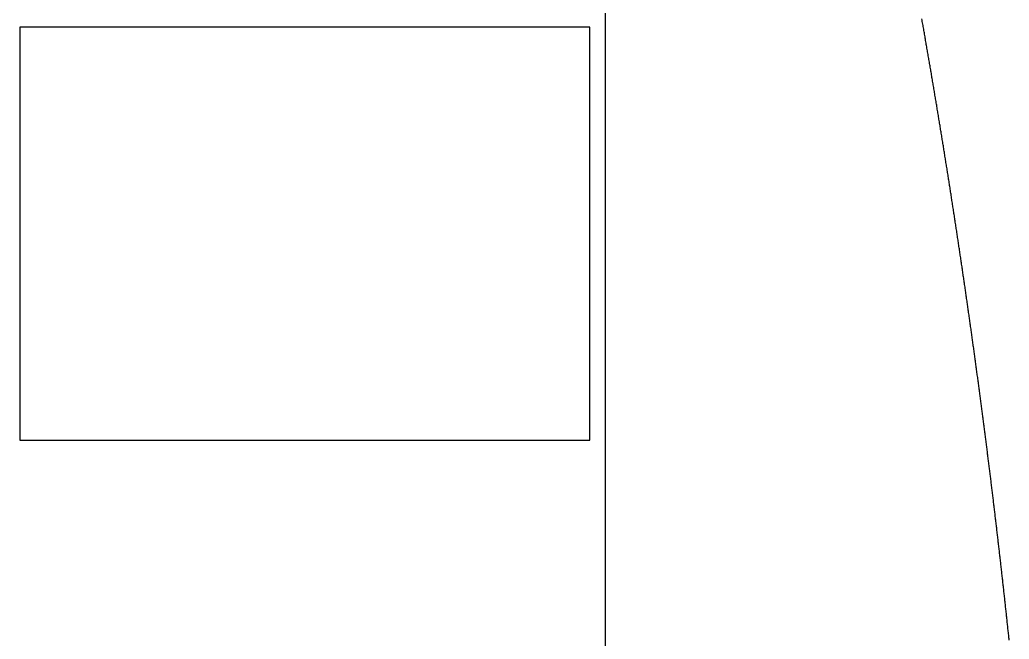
# Model space of a CAD drawing. Extents: x 6805096 to 46905100, y -25788412 to -58651.
# Drawn here: x 44037700 to 46208011, y -10685713 to -9326970 of the extents above; entities that cross this region are included whole.
import ezdxf

# ---------------------------------------------------------------- set-up
doc = ezdxf.new("R2010")
doc.units = 0

msp = doc.modelspace()

# ---------------------------------------------------------------- linework, layer by layer
at = {"layer": 'Layer 1'}
for p, q in [((45321800, -8235140), (45321800, -15296300)), ((46016952.896364, -9328010.772422), (46016462.404359, -9325227.646291)), ((46017442.985377, -9330793.944675), (46016952.896364, -9328010.772422)), ((46017932.671402, -9333577.163006), (46017442.985377, -9330793.944675)), ((45288000, -9342860), (44037700, -9342860)), ((44037700, -9342860), (44037700, -10248800)), ((45288000, -9342860), (44037700, -9342860)), ((44037700, -9342860), (44037700, -10248800)), ((45288000, -10248800), (45288000, -9342860)), ((46018421.954443, -9336360.427373), (46017932.671402, -9333577.163006)), ((46018910.834504, -9339143.73773), (46018421.954443, -9336360.427373)), ((46019399.311588, -9341927.094034), (46018910.834504, -9339143.73773)), ((46019887.385701, -9344710.49624), (46019399.311588, -9341927.094034)), ((46020375.056845, -9347493.944305), (46019887.385701, -9344710.49624)), ((46020862.325024, -9350277.438185), (46020375.056845, -9347493.944305)), ((46021349.190243, -9353060.977836), (46020862.325024, -9350277.438185)), ((46021835.652505, -9355844.563214), (46021349.190243, -9353060.977836)), ((46022321.711815, -9358628.194274), (46021835.652505, -9355844.563214)), ((46022807.368176, -9361411.870974), (46022321.711815, -9358628.194274)), ((46023292.621593, -9364195.593268), (46022807.368176, -9361411.870974)), ((46023777.472068, -9366979.361113), (46023292.621593, -9364195.593268)), ((46024261.919607, -9369763.174465), (46023777.472068, -9366979.361113)), ((46024745.964212, -9372547.03328), (46024261.919607, -9369763.174465)), ((46025229.605889, -9375330.937513), (46024745.964212, -9372547.03328)), ((46025712.844641, -9378114.887122), (46025229.605889, -9375330.937513)), ((46026195.680471, -9380898.882062), (46025712.844641, -9378114.887122)), ((46026678.113384, -9383682.922288), (46026195.680471, -9380898.882062)), ((46027160.143384, -9386467.007758), (46026678.113384, -9383682.922288)), ((46027641.770474, -9389251.138427), (46027160.143384, -9386467.007758)), ((46028122.994659, -9392035.314251), (46027641.770474, -9389251.138427)), ((46028603.815943, -9394819.535186), (46028122.994659, -9392035.314251)), ((46029084.234328, -9397603.801187), (46028603.815943, -9394819.535186)), ((46029564.249821, -9400388.112212), (46029084.234328, -9397603.801187)), ((46030043.862423, -9403172.468217), (46029564.249821, -9400388.112212)), ((46030523.07214, -9405956.869156), (46030043.862423, -9403172.468217)), ((46031001.878975, -9408741.314986), (46030523.07214, -9405956.869156)), ((46031480.282932, -9411525.805664), (46031001.878975, -9408741.314986)), ((46031958.284015, -9414310.341145), (46031480.282932, -9411525.805664)), ((46032435.882228, -9417094.921385), (46031958.284015, -9414310.341145)), ((46032913.077575, -9419879.54634), (46032435.882228, -9417094.921385)), ((46033389.870059, -9422664.215966), (46032913.077575, -9419879.54634)), ((46033866.259685, -9425448.93022), (46033389.870059, -9422664.215966)), ((46034342.246458, -9428233.689057), (46033866.259685, -9425448.93022)), ((46034817.830379, -9431018.492433), (46034342.246458, -9428233.689057)), ((46035293.011454, -9433803.340305), (46034817.830379, -9431018.492433)), ((46035767.789687, -9436588.232628), (46035293.011454, -9433803.340305)), ((46036242.165081, -9439373.169358), (46035767.789687, -9436588.232628)), ((46036716.13764, -9442158.150451), (46036242.165081, -9439373.169358)), ((46037189.707369, -9444943.175864), (46036716.13764, -9442158.150451)), ((46037662.874271, -9447728.245553), (46037189.707369, -9444943.175864)), ((46038135.63835, -9450513.359473), (46037662.874271, -9447728.245553)), ((46038607.99961, -9453298.51758), (46038135.63835, -9450513.359473)), ((46039079.958055, -9456083.719831), (46038607.99961, -9453298.51758)), ((46039551.513689, -9458868.966181), (46039079.958055, -9456083.719831)), ((46040022.666516, -9461654.256587), (46039551.513689, -9458868.966181)), ((46040493.416539, -9464439.591004), (46040022.666516, -9461654.256587)), ((46040963.763764, -9467224.969388), (46040493.416539, -9464439.591004)), ((46041433.708192, -9470010.391697), (46040963.763764, -9467224.969388)), ((46041903.24983, -9472795.857885), (46041433.708192, -9470010.391697)), ((46042372.38868, -9475581.367908), (46041903.24983, -9472795.857885)), ((46042841.124747, -9478366.921723), (46042372.38868, -9475581.367908)), ((46043309.458034, -9481152.519286), (46042841.124747, -9478366.921723)), ((46043777.388545, -9483938.160552), (46043309.458034, -9481152.519286)), ((46044244.916284, -9486723.845478), (46043777.388545, -9483938.160552)), ((46044712.041256, -9489509.574019), (46044244.916284, -9486723.845478)), ((46045178.763464, -9492295.346133), (46044712.041256, -9489509.574019)), ((46045645.082911, -9495081.161774), (46045178.763464, -9492295.346133)), ((46046110.999603, -9497867.020898), (46045645.082911, -9495081.161774)), ((46046576.513543, -9500652.923463), (46046110.999603, -9497867.020898)), ((46047041.624734, -9503438.869423), (46046576.513543, -9500652.923463)), ((46047506.333182, -9506224.858735), (46047041.624734, -9503438.869423)), ((46047970.638888, -9509010.891355), (46047506.333182, -9506224.858735)), ((46048434.541859, -9511796.967239), (46047970.638888, -9509010.891355)), ((46048898.042097, -9514583.086342), (46048434.541859, -9511796.967239)), ((46049361.139607, -9517369.248621), (46048898.042097, -9514583.086342)), ((46049823.834392, -9520155.454032), (46049361.139607, -9517369.248621)), ((46050286.126456, -9522941.702532), (46049823.834392, -9520155.454032)), ((46050748.015804, -9525727.994074), (46050286.126456, -9522941.702532)), ((46051209.502439, -9528514.328617), (46050748.015804, -9525727.994074)), ((46051670.586365, -9531300.706116), (46051209.502439, -9528514.328617)), ((46052131.267586, -9534087.126527), (46051670.586365, -9531300.706116)), ((46052591.546107, -9536873.589806), (46052131.267586, -9534087.126527)), ((46053051.42193, -9539660.095909), (46052591.546107, -9536873.589806)), ((46053510.89506, -9542446.644791), (46053051.42193, -9539660.095909)), ((46053969.965501, -9545233.23641), (46053510.89506, -9542446.644791)), ((46054428.633257, -9548019.870721), (46053969.965501, -9545233.23641)), ((46054886.898331, -9550806.54768), (46054428.633257, -9548019.870721)), ((46055344.760728, -9553593.267243), (46054886.898331, -9550806.54768)), ((46055802.220451, -9556380.029366), (46055344.760728, -9553593.267243)), ((46056259.277505, -9559166.834005), (46055802.220451, -9556380.029366)), ((46056715.931894, -9561953.681117), (46056259.277505, -9559166.834005)), ((46057172.18362, -9564740.570656), (46056715.931894, -9561953.681117)), ((46057628.032689, -9567527.50258), (46057172.18362, -9564740.570656)), ((46058083.479104, -9570314.476844), (46057628.032689, -9567527.50258)), ((46058538.52287, -9573101.493404), (46058083.479104, -9570314.476844)), ((46058993.163989, -9575888.552216), (46058538.52287, -9573101.493404)), ((46059447.402466, -9578675.653237), (46058993.163989, -9575888.552216)), ((46059901.238306, -9581462.796422), (46059447.402466, -9578675.653237)), ((46060354.671511, -9584249.981727), (46059901.238306, -9581462.796422)), ((46060807.702086, -9587037.209108), (46060354.671511, -9584249.981727)), ((46061260.330035, -9589824.478522), (46060807.702086, -9587037.209108)), ((46061712.555361, -9592611.789924), (46061260.330035, -9589824.478522)), ((46062164.378069, -9595399.143271), (46061712.555361, -9592611.789924)), ((46062615.798162, -9598186.538517), (46062164.378069, -9595399.143271)), ((46063066.815645, -9600973.975621), (46062615.798162, -9598186.538517)), ((46063517.430522, -9603761.454536), (46063066.815645, -9600973.975621)), ((46063967.642795, -9606548.97522), (46063517.430522, -9603761.454536)), ((46064417.45247, -9609336.537629), (46063967.642795, -9606548.97522)), ((46064866.85955, -9612124.141718), (46064417.45247, -9609336.537629)), ((46065315.86404, -9614911.787443), (46064866.85955, -9612124.141718)), ((46065764.465942, -9617699.474761), (46065315.86404, -9614911.787443)), ((46066212.665261, -9620487.203628), (46065764.465942, -9617699.474761)), ((46066660.462001, -9623274.973999), (46066212.665261, -9620487.203628)), ((46067107.856166, -9626062.78583), (46066660.462001, -9623274.973999)), ((46067554.84776, -9628850.639078), (46067107.856166, -9626062.78583)), ((46068001.436786, -9631638.533699), (46067554.84776, -9628850.639078)), ((46068447.623249, -9634426.469648), (46068001.436786, -9631638.533699)), ((46068893.407153, -9637214.446882), (46068447.623249, -9634426.469648)), ((46069338.788501, -9640002.465357), (46068893.407153, -9637214.446882)), ((46069783.767298, -9642790.525028), (46069338.788501, -9640002.465357)), ((46070228.343547, -9645578.625852), (46069783.767298, -9642790.525028)), ((46070672.517252, -9648366.767784), (46070228.343547, -9645578.625852)), ((46071116.288418, -9651154.950782), (46070672.517252, -9648366.767784)), ((46071559.657047, -9653943.1748), (46071116.288418, -9651154.950782)), ((46072002.623145, -9656731.439795), (46071559.657047, -9653943.1748)), ((46072445.186715, -9659519.745722), (46072002.623145, -9656731.439795)), ((46072887.347761, -9662308.092539), (46072445.186715, -9659519.745722)), ((46073329.106286, -9665096.4802), (46072887.347761, -9662308.092539)), ((46073770.462296, -9667884.908662), (46073329.106286, -9665096.4802)), ((46074211.415793, -9670673.377881), (46073770.462296, -9667884.908662)), ((46074651.966782, -9673461.887812), (46074211.415793, -9670673.377881)), ((46075092.115267, -9676250.438413), (46074651.966782, -9673461.887812)), ((46075531.861251, -9679039.029638), (46075092.115267, -9676250.438413)), ((46075971.204738, -9681827.661445), (46075531.861251, -9679039.029638)), ((46076410.145733, -9684616.333788), (46075971.204738, -9681827.661445)), ((46076848.68424, -9687405.046624), (46076410.145733, -9684616.333788)), ((46077286.820261, -9690193.799909), (46076848.68424, -9687405.046624)), ((46077724.553802, -9692982.5936), (46077286.820261, -9690193.799909)), ((46078161.884866, -9695771.427651), (46077724.553802, -9692982.5936)), ((46078598.813457, -9698560.302019), (46078161.884866, -9695771.427651)), ((46079035.339579, -9701349.21666), (46078598.813457, -9698560.302019)), ((46079471.463236, -9704138.171531), (46079035.339579, -9701349.21666)), ((46079907.184432, -9706927.166586), (46079471.463236, -9704138.171531)), ((46080342.503171, -9709716.201783), (46079907.184432, -9706927.166586)), ((46080777.419456, -9712505.277076), (46080342.503171, -9709716.201783)), ((46081211.933292, -9715294.392423), (46080777.419456, -9712505.277076)), ((46081646.044683, -9718083.547779), (46081211.933292, -9715294.392423)), ((46082079.753632, -9720872.7431), (46081646.044683, -9718083.547779)), ((46082513.060144, -9723661.978342), (46082079.753632, -9720872.7431)), ((46082945.964222, -9726451.253461), (46082513.060144, -9723661.978342)), ((46083378.46587, -9729240.568414), (46082945.964222, -9726451.253461)), ((46083810.565093, -9732029.923156), (46083378.46587, -9729240.568414)), ((46084242.261894, -9734819.317643), (46083810.565093, -9732029.923156)), ((46084673.556277, -9737608.751832), (46084242.261894, -9734819.317643)), ((46085104.448246, -9740398.225677), (46084673.556277, -9737608.751832)), ((46085534.937805, -9743187.739136), (46085104.448246, -9740398.225677)), ((46085965.024958, -9745977.292165), (46085534.937805, -9743187.739136)), ((46086394.709709, -9748766.884718), (46085965.024958, -9745977.292165)), ((46086823.992061, -9751556.516753), (46086394.709709, -9748766.884718)), ((46087252.87202, -9754346.188226), (46086823.992061, -9751556.516753)), ((46087681.349587, -9757135.899091), (46087252.87202, -9754346.188226)), ((46088109.424769, -9759925.649307), (46087681.349587, -9757135.899091)), ((46088537.097568, -9762715.438827), (46088109.424769, -9759925.649307)), ((46088964.367989, -9765505.267609), (46088537.097568, -9762715.438827)), ((46089391.236034, -9768295.135609), (46088964.367989, -9765505.267609)), ((46089817.70171, -9771085.042782), (46089391.236034, -9768295.135609)), ((46090243.765018, -9773874.989085), (46089817.70171, -9771085.042782)), ((46090669.425963, -9776664.974473), (46090243.765018, -9773874.989085)), ((46091094.68455, -9779454.998902), (46090669.425963, -9776664.974473)), ((46091519.540782, -9782245.06233), (46091094.68455, -9779454.998902)), ((46091943.994663, -9785035.16471), (46091519.540782, -9782245.06233)), ((46092368.046196, -9787825.306001), (46091943.994663, -9785035.16471)), ((46092791.695386, -9790615.486157), (46092368.046196, -9787825.306001)), ((46093214.942238, -9793405.705134), (46092791.695386, -9790615.486157)), ((46093637.786754, -9796195.96289), (46093214.942238, -9793405.705134)), ((46094060.228938, -9798986.259379), (46093637.786754, -9796195.96289)), ((46094482.268795, -9801776.594557), (46094060.228938, -9798986.259379)), ((46094903.906329, -9804566.968382), (46094482.268795, -9801776.594557)), ((46095325.141543, -9807357.380808), (46094903.906329, -9804566.968382)), ((46095745.974441, -9810147.831791), (46095325.141543, -9807357.380808)), ((46096166.405027, -9812938.321289), (46095745.974441, -9810147.831791)), ((46096586.433306, -9815728.849256), (46096166.405027, -9812938.321289)), ((46097006.059281, -9818519.415649), (46096586.433306, -9815728.849256)), ((46097425.282956, -9821310.020424), (46097006.059281, -9818519.415649)), ((46097844.104335, -9824100.663537), (46097425.282956, -9821310.020424)), ((46098262.523422, -9826891.344944), (46097844.104335, -9824100.663537)), ((46098680.540221, -9829682.0646), (46098262.523422, -9826891.344944)), ((46099098.154736, -9832472.822462), (46098680.540221, -9829682.0646)), ((46099515.36697, -9835263.618487), (46099098.154736, -9832472.822462)), ((46099932.176929, -9838054.452629), (46099515.36697, -9835263.618487)), ((46100348.584614, -9840845.324845), (46099932.176929, -9838054.452629)), ((46100764.590032, -9843636.235091), (46100348.584614, -9840845.324845)), ((46101180.193184, -9846427.183323), (46100764.590032, -9843636.235091)), ((46101595.394077, -9849218.169497), (46101180.193184, -9846427.183323)), ((46102010.192712, -9852009.193569), (46101595.394077, -9849218.169497)), ((46102424.589095, -9854800.255495), (46102010.192712, -9852009.193569)), ((46102838.583229, -9857591.355231), (46102424.589095, -9854800.255495)), ((46103252.175118, -9860382.492733), (46102838.583229, -9857591.355231)), ((46103665.364766, -9863173.667958), (46103252.175118, -9860382.492733)), ((46104078.152177, -9865964.88086), (46103665.364766, -9863173.667958)), ((46104490.537355, -9868756.131397), (46104078.152177, -9865964.88086)), ((46104902.520304, -9871547.419523), (46104490.537355, -9868756.131397)), ((46105314.101028, -9874338.745196), (46104902.520304, -9871547.419523)), ((46105725.27953, -9877130.108371), (46105314.101028, -9874338.745196)), ((46106136.055815, -9879921.509004), (46105725.27953, -9877130.108371)), ((46106546.429887, -9882712.947051), (46106136.055815, -9879921.509004)), ((46106956.401749, -9885504.422469), (46106546.429887, -9882712.947051)), ((46107365.971406, -9888295.935213), (46106956.401749, -9885504.422469)), ((46107775.138861, -9891087.485239), (46107365.971406, -9888295.935213)), ((46108183.904118, -9893879.072503), (46107775.138861, -9891087.485239)), ((46108592.267182, -9896670.696962), (46108183.904118, -9893879.072503)), ((46109000.228055, -9899462.358571), (46108592.267182, -9896670.696962)), ((46109407.786743, -9902254.057286), (46109000.228055, -9899462.358571)), ((46109814.943249, -9905045.793063), (46109407.786743, -9902254.057286)), ((46110221.697577, -9907837.565859), (46109814.943249, -9905045.793063)), ((46110628.049731, -9910629.37563), (46110221.697577, -9907837.565859)), ((46111033.999715, -9913421.222331), (46110628.049731, -9910629.37563)), ((46111439.547532, -9916213.105918), (46111033.999715, -9913421.222331)), ((46111844.693187, -9919005.026348), (46111439.547532, -9916213.105918)), ((46112249.436684, -9921796.983576), (46111844.693187, -9919005.026348)), ((46112653.778026, -9924588.977558), (46112249.436684, -9921796.983576)), ((46113057.717218, -9927381.008251), (46112653.778026, -9924588.977558)), ((46113461.254263, -9930173.075611), (46113057.717218, -9927381.008251)), ((46113864.389166, -9932965.179593), (46113461.254263, -9930173.075611)), ((46114267.12193, -9935757.320154), (46113864.389166, -9932965.179593)), ((46114669.452559, -9938549.497249), (46114267.12193, -9935757.320154)), ((46115071.381057, -9941341.710835), (46114669.452559, -9938549.497249)), ((46115472.907429, -9944133.960867), (46115071.381057, -9941341.710835)), ((46115874.031677, -9946926.247302), (46115472.907429, -9944133.960867)), ((46116274.753806, -9949718.570096), (46115874.031677, -9946926.247302)), ((46116675.073821, -9952510.929204), (46116274.753806, -9949718.570096)), ((46117074.991724, -9955303.324583), (46116675.073821, -9952510.929204)), ((46117474.507519, -9958095.756189), (46117074.991724, -9955303.324583)), ((46117873.621212, -9960888.223977), (46117474.507519, -9958095.756189)), ((46118272.332805, -9963680.727905), (46117873.621212, -9960888.223977)), ((46118670.642303, -9966473.267926), (46118272.332805, -9963680.727905)), ((46119068.549709, -9969265.843999), (46118670.642303, -9966473.267926)), ((46119466.055027, -9972058.456079), (46119068.549709, -9969265.843999)), ((46119863.158262, -9974851.104121), (46119466.055027, -9972058.456079)), ((46120259.859417, -9977643.788082), (46119863.158262, -9974851.104121)), ((46120656.158497, -9980436.507918), (46120259.859417, -9977643.788082)), ((46121052.055504, -9983229.263585), (46120656.158497, -9980436.507918)), ((46121447.550444, -9986022.055038), (46121052.055504, -9983229.263585)), ((46121842.643319, -9988814.882235), (46121447.550444, -9986022.055038)), ((46122237.334135, -9991607.74513), (46121842.643319, -9988814.882235)), ((46122631.622894, -9994400.64368), (46122237.334135, -9991607.74513)), ((46123025.509601, -9997193.577842), (46122631.622894, -9994400.64368)), ((46123418.99426, -9999986.54757), (46123025.509601, -9997193.577842)), ((46123812.076875, -10002779.552821), (46123418.99426, -9999986.54757)), ((46124204.757449, -10005572.593551), (46123812.076875, -10002779.552821)), ((46124597.035987, -10008365.669717), (46124204.757449, -10005572.593551)), ((46124988.912492, -10011158.781273), (46124597.035987, -10008365.669717)), ((46125380.386968, -10013951.928176), (46124988.912492, -10011158.781273)), ((46125771.45942, -10016745.110383), (46125380.386968, -10013951.928176)), ((46126162.129851, -10019538.327848), (46125771.45942, -10016745.110383)), ((46126552.398266, -10022331.580529), (46126162.129851, -10019538.327848)), ((46126942.264667, -10025124.868381), (46126552.398266, -10022331.580529)), ((46127331.72906, -10027918.191359), (46126942.264667, -10025124.868381)), ((46127720.791447, -10030711.549421), (46127331.72906, -10027918.191359)), ((46128109.451833, -10033504.942523), (46127720.791447, -10030711.549421)), ((46128497.710222, -10036298.370619), (46128109.451833, -10033504.942523)), ((46128885.566618, -10039091.833667), (46128497.710222, -10036298.370619)), ((46129273.021025, -10041885.331621), (46128885.566618, -10039091.833667)), ((46129660.073446, -10044678.86444), (46129273.021025, -10041885.331621)), ((46130046.723886, -10047472.432077), (46129660.073446, -10044678.86444)), ((46130432.972349, -10050266.03449), (46130046.723886, -10047472.432077)), ((46130818.818838, -10053059.671634), (46130432.972349, -10050266.03449)), ((46131204.263357, -10055853.343465), (46130818.818838, -10053059.671634)), ((46131589.30591, -10058647.049939), (46131204.263357, -10055853.343465)), ((46131973.946502, -10061440.791013), (46131589.30591, -10058647.049939)), ((46132358.185136, -10064234.566643), (46131973.946502, -10061440.791013)), ((46132742.021816, -10067028.376783), (46132358.185136, -10064234.566643)), ((46133125.456546, -10069822.221392), (46132742.021816, -10067028.376783)), ((46133508.48933, -10072616.100423), (46133125.456546, -10069822.221392)), ((46133891.120172, -10075410.013834), (46133508.48933, -10072616.100423)), ((46134273.349076, -10078203.961581), (46133891.120172, -10075410.013834)), ((46134655.176045, -10080997.943619), (46134273.349076, -10078203.961581)), ((46135036.601084, -10083791.959904), (46134655.176045, -10080997.943619)), ((46135417.624197, -10086586.010393), (46135036.601084, -10083791.959904)), ((46135798.245388, -10089380.095042), (46135417.624197, -10086586.010393)), ((46136178.464659, -10092174.213806), (46135798.245388, -10089380.095042)), ((46136558.282017, -10094968.366642), (46136178.464659, -10092174.213806)), ((46136937.697463, -10097762.553505), (46136558.282017, -10094968.366642)), ((46137316.711003, -10100556.774352), (46136937.697463, -10097762.553505)), ((46137695.32264, -10103351.029138), (46137316.711003, -10100556.774352)), ((46138073.532378, -10106145.31782), (46137695.32264, -10103351.029138)), ((46138451.340222, -10108939.640354), (46138073.532378, -10106145.31782)), ((46138828.746174, -10111733.996696), (46138451.340222, -10108939.640354)), ((46139205.750239, -10114528.386801), (46138828.746174, -10111733.996696)), ((46139582.352422, -10117322.810626), (46139205.750239, -10114528.386801)), ((46139958.552724, -10120117.268126), (46139582.352422, -10117322.810626)), ((46140334.351152, -10122911.759259), (46139958.552724, -10120117.268126)), ((46140709.747708, -10125706.283979), (46140334.351152, -10122911.759259)), ((46141084.742397, -10128500.842243), (46140709.747708, -10125706.283979)), ((46141459.335223, -10131295.434007), (46141084.742397, -10128500.842243)), ((46141833.526189, -10134090.059226), (46141459.335223, -10131295.434007)), ((46142207.315299, -10136884.717858), (46141833.526189, -10134090.059226)), ((46142580.702558, -10139679.409857), (46142207.315299, -10136884.717858)), ((46142953.687969, -10142474.13518), (46142580.702558, -10139679.409857)), ((46143326.271536, -10145268.893783), (46142953.687969, -10142474.13518)), ((46143698.453263, -10148063.685622), (46143326.271536, -10145268.893783)), ((46144070.233155, -10150858.510653), (46143698.453263, -10148063.685622)), ((46144441.611214, -10153653.368832), (46144070.233155, -10150858.510653)), ((46144812.587445, -10156448.260115), (46144441.611214, -10153653.368832)), ((46145183.161852, -10159243.184457), (46144812.587445, -10156448.260115)), ((46145553.334439, -10162038.141816), (46145183.161852, -10159243.184457)), ((46145923.10521, -10164833.132147), (46145553.334439, -10162038.141816)), ((46146292.474168, -10167628.155406), (46145923.10521, -10164833.132147)), ((46146661.441318, -10170423.211549), (46146292.474168, -10167628.155406)), ((46147030.006663, -10173218.300532), (46146661.441318, -10170423.211549)), ((46147398.170208, -10176013.422311), (46147030.006663, -10173218.300532)), ((46147765.931956, -10178808.576842), (46147398.170208, -10176013.422311)), ((46148133.291911, -10181603.764082), (46147765.931956, -10178808.576842)), ((46148500.250078, -10184398.983985), (46148133.291911, -10181603.764082)), ((46148866.80646, -10187194.236509), (46148500.250078, -10184398.983985)), ((46149232.961061, -10189989.521609), (46148866.80646, -10187194.236509)), ((46149598.713885, -10192784.839241), (46149232.961061, -10189989.521609)), ((46149964.064936, -10195580.189361), (46149598.713885, -10192784.839241)), ((46150329.014218, -10198375.571926), (46149964.064936, -10195580.189361)), ((46150693.561735, -10201170.98689), (46150329.014218, -10198375.571926)), ((46151057.70749, -10203966.434211), (46150693.561735, -10201170.98689)), ((46151421.451488, -10206761.913845), (46151057.70749, -10203966.434211)), ((46151784.793733, -10209557.425746), (46151421.451488, -10206761.913845)), ((46152147.734228, -10212352.969872), (46151784.793733, -10209557.425746)), ((46152510.272978, -10215148.546179), (46152147.734228, -10212352.969872)), ((46152872.409986, -10217944.154622), (46152510.272978, -10215148.546179)), ((46153234.145257, -10220739.795157), (46152872.409986, -10217944.154622)), ((46153595.478794, -10223535.46774), (46153234.145257, -10220739.795157)), ((46153956.410601, -10226331.172328), (46153595.478794, -10223535.46774)), ((46154316.940683, -10229126.908876), (46153956.410601, -10226331.172328)), ((46154677.069042, -10231922.677341), (46154316.940683, -10229126.908876)), ((46155036.795683, -10234718.477678), (46154677.069042, -10231922.677341)), ((46155396.120611, -10237514.309844), (46155036.795683, -10234718.477678)), ((46155755.043828, -10240310.173794), (46155396.120611, -10237514.309844)), ((46156113.565339, -10243106.069485), (46155755.043828, -10240310.173794)), ((46156471.685148, -10245901.996873), (46156113.565339, -10243106.069485)), ((44037700, -10248800), (45288000, -10248800)), ((44037700, -10248800), (45288000, -10248800)), ((46156829.403258, -10248697.955912), (46156471.685148, -10245901.996873)), ((46157186.719674, -10251493.946561), (46156829.403258, -10248697.955912)), ((46157543.6344, -10254289.968774), (46157186.719674, -10251493.946561)), ((46157900.147439, -10257086.022508), (46157543.6344, -10254289.968774)), ((46158256.258795, -10259882.107718), (46157900.147439, -10257086.022508)), ((46158611.968473, -10262678.224361), (46158256.258795, -10259882.107718)), ((46158967.276476, -10265474.372393), (46158611.968473, -10262678.224361)), ((46159322.182809, -10268270.551769), (46158967.276476, -10265474.372393)), ((46159676.687474, -10271066.762446), (46159322.182809, -10268270.551769)), ((46160030.790477, -10273863.00438), (46159676.687474, -10271066.762446)), ((46160384.49182, -10276659.277526), (46160030.790477, -10273863.00438)), ((46160737.791509, -10279455.581842), (46160384.49182, -10276659.277526)), ((46161090.689546, -10282251.917282), (46160737.791509, -10279455.581842)), ((46161443.185936, -10285048.283802), (46161090.689546, -10282251.917282)), ((46161795.280683, -10287844.68136), (46161443.185936, -10285048.283802)), ((46162146.97379, -10290641.109911), (46161795.280683, -10287844.68136)), ((46162498.265262, -10293437.56941), (46162146.97379, -10290641.109911)), ((46162849.155103, -10296234.059814), (46162498.265262, -10293437.56941)), ((46163199.643316, -10299030.581079), (46162849.155103, -10296234.059814)), ((46163549.729905, -10301827.133161), (46163199.643316, -10299030.581079)), ((46163899.414875, -10304623.716016), (46163549.729905, -10301827.133161)), ((46164248.698229, -10307420.3296), (46163899.414875, -10304623.716016)), ((46164597.579971, -10310216.973869), (46164248.698229, -10307420.3296)), ((46164946.060105, -10313013.648779), (46164597.579971, -10310216.973869)), ((46165294.138636, -10315810.354285), (46164946.060105, -10313013.648779)), ((46165641.815566, -10318607.090345), (46165294.138636, -10315810.354285)), ((46165989.0909, -10321403.856914), (46165641.815566, -10318607.090345)), ((46166335.964642, -10324200.653948), (46165989.0909, -10321403.856914)), ((46166682.436796, -10326997.481403), (46166335.964642, -10324200.653948)), ((46167028.507365, -10329794.339235), (46166682.436796, -10326997.481403)), ((46167374.176355, -10332591.2274), (46167028.507365, -10329794.339235)), ((46167719.443767, -10335388.145854), (46167374.176355, -10332591.2274)), ((46168064.309607, -10338185.094554), (46167719.443767, -10335388.145854)), ((46168408.773879, -10340982.073454), (46168064.309607, -10338185.094554)), ((46168752.836586, -10343779.082512), (46168408.773879, -10340982.073454)), ((46169096.497732, -10346576.121683), (46168752.836586, -10343779.082512)), ((46169439.757322, -10349373.190923), (46169096.497732, -10346576.121683)), ((46169782.615359, -10352170.290188), (46169439.757322, -10349373.190923)), ((46170125.071846, -10354967.419435), (46169782.615359, -10352170.290188)), ((46170467.126789, -10357764.578619), (46170125.071846, -10354967.419435)), ((46170808.780191, -10360561.767696), (46170467.126789, -10357764.578619)), ((46171150.032056, -10363358.986622), (46170808.780191, -10360561.767696)), ((46171490.882387, -10366156.235354), (46171150.032056, -10363358.986622)), ((46171831.331189, -10368953.513847), (46171490.882387, -10366156.235354)), ((46172171.378466, -10371750.822058), (46171831.331189, -10368953.513847)), ((46172511.024222, -10374548.159941), (46172171.378466, -10371750.822058)), ((46172850.26846, -10377345.527455), (46172511.024222, -10374548.159941)), ((46173189.111184, -10380142.924553), (46172850.26846, -10377345.527455)), ((46173527.552399, -10382940.351193), (46173189.111184, -10380142.924553)), ((46173865.592109, -10385737.807331), (46173527.552399, -10382940.351193)), ((46174203.230316, -10388535.292922), (46173865.592109, -10385737.807331)), ((46174540.467026, -10391332.807922), (46174203.230316, -10388535.292922)), ((46174877.302242, -10394130.352288), (46174540.467026, -10391332.807922)), ((46175213.735968, -10396927.925975), (46174877.302242, -10394130.352288)), ((46175549.768208, -10399725.52894), (46175213.735968, -10396927.925975)), ((46175885.398966, -10402523.161139), (46175549.768208, -10399725.52894)), ((46176220.628246, -10405320.822527), (46175885.398966, -10402523.161139)), ((46176555.456051, -10408118.513061), (46176220.628246, -10405320.822527)), ((46176889.882387, -10410916.232696), (46176555.456051, -10408118.513061)), ((46177223.907256, -10413713.981389), (46176889.882387, -10410916.232696)), ((46177557.530662, -10416511.759095), (46177223.907256, -10413713.981389)), ((46177890.75261, -10419309.565771), (46177557.530662, -10416511.759095)), ((46178223.573104, -10422107.401373), (46177890.75261, -10419309.565771)), ((46178555.992147, -10424905.265857), (46178223.573104, -10422107.401373)), ((46178888.009743, -10427703.159178), (46178555.992147, -10424905.265857)), ((46179219.625897, -10430501.081293), (46178888.009743, -10427703.159178)), ((46179550.840611, -10433299.032158), (46179219.625897, -10430501.081293)), ((46179881.653891, -10436097.011729), (46179550.840611, -10433299.032158)), ((46180212.06574, -10438895.019961), (46179881.653891, -10436097.011729)), ((46180542.076162, -10441693.056811), (46180212.06574, -10438895.019961)), ((46180871.685161, -10444491.122235), (46180542.076162, -10441693.056811)), ((46181200.892741, -10447289.216189), (46180871.685161, -10444491.122235)), ((46181529.698905, -10450087.338628), (46181200.892741, -10447289.216189)), ((46181858.103658, -10452885.48951), (46181529.698905, -10450087.338628)), ((46182186.107004, -10455683.668789), (46181858.103658, -10452885.48951)), ((46182513.708946, -10458481.876423), (46182186.107004, -10455683.668789)), ((46182840.909489, -10461280.112366), (46182513.708946, -10458481.876423)), ((46183167.708636, -10464078.376575), (46182840.909489, -10461280.112366)), ((46183494.106392, -10466876.669006), (46183167.708636, -10464078.376575)), ((46183820.10276, -10469674.989615), (46183494.106392, -10466876.669006)), ((46184145.697744, -10472473.338358), (46183820.10276, -10469674.989615)), ((46184470.891349, -10475271.715192), (46184145.697744, -10472473.338358)), ((46184795.683577, -10478070.120071), (46184470.891349, -10475271.715192)), ((46185120.074434, -10480868.552952), (46184795.683577, -10478070.120071)), ((46185444.063922, -10483667.013791), (46185120.074434, -10480868.552952)), ((46185767.652047, -10486465.502545), (46185444.063922, -10483667.013791)), ((46186090.838811, -10489264.019168), (46185767.652047, -10486465.502545)), ((46186413.624219, -10492062.563618), (46186090.838811, -10489264.019168)), ((46186736.008274, -10494861.13585), (46186413.624219, -10492062.563618)), ((46187057.990982, -10497659.73582), (46186736.008274, -10494861.13585)), ((46187379.572345, -10500458.363484), (46187057.990982, -10497659.73582)), ((46187700.752367, -10503257.018798), (46187379.572345, -10500458.363484)), ((46188021.531053, -10506055.701719), (46187700.752367, -10503257.018798)), ((46188341.908406, -10508854.412201), (46188021.531053, -10506055.701719)), ((46188661.88443, -10511653.150203), (46188341.908406, -10508854.412201)), ((46188981.45913, -10514451.915678), (46188661.88443, -10511653.150203)), ((46189300.632508, -10517250.708583), (46188981.45913, -10514451.915678)), ((46189619.40457, -10520049.528875), (46189300.632508, -10517250.708583)), ((46189937.775319, -10522848.37651), (46189619.40457, -10520049.528875)), ((46190255.744759, -10525647.251442), (46189937.775319, -10522848.37651)), ((46190573.312893, -10528446.153629), (46190255.744759, -10525647.251442)), ((46190890.479727, -10531245.083026), (46190573.312893, -10528446.153629)), ((46191207.245263, -10534044.03959), (46190890.479727, -10531245.083026)), ((46191523.609506, -10536843.023276), (46191207.245263, -10534044.03959)), ((46191839.572459, -10539642.034041), (46191523.609506, -10536843.023276)), ((46192155.134127, -10542441.07184), (46191839.572459, -10539642.034041)), ((46192470.294514, -10545240.136629), (46192155.134127, -10542441.07184)), ((46192785.053623, -10548039.228365), (46192470.294514, -10545240.136629)), ((46193099.411458, -10550838.347004), (46192785.053623, -10548039.228365)), ((46193413.368023, -10553637.492501), (46193099.411458, -10550838.347004)), ((46193726.923323, -10556436.664812), (46193413.368023, -10553637.492501)), ((46194040.077361, -10559235.863894), (46193726.923323, -10556436.664812)), ((46194352.830141, -10562035.089703), (46194040.077361, -10559235.863894)), ((46194665.181667, -10564834.342194), (46194352.830141, -10562035.089703)), ((46194977.131942, -10567633.621324), (46194665.181667, -10564834.342194)), ((46195288.680972, -10570432.927048), (46194977.131942, -10567633.621324)), ((46195599.828759, -10573232.259324), (46195288.680972, -10570432.927048)), ((46195910.575308, -10576031.618105), (46195599.828759, -10573232.259324)), ((46196220.920623, -10578831.00335), (46195910.575308, -10576031.618105)), ((46196530.864708, -10581630.415013), (46196220.920623, -10578831.00335)), ((46196840.407565, -10584429.853051), (46196530.864708, -10581630.415013)), ((46197149.549201, -10587229.31742), (46196840.407565, -10584429.853051)), ((46197458.289617, -10590028.808075), (46197149.549201, -10587229.31742)), ((46197766.628819, -10592828.324973), (46197458.289617, -10590028.808075)), ((46198074.566811, -10595627.86807), (46197766.628819, -10592828.324973)), ((46198382.103595, -10598427.437322), (46198074.566811, -10595627.86807)), ((46198689.239177, -10601227.032685), (46198382.103595, -10598427.437322)), ((46198995.973559, -10604026.654114), (46198689.239177, -10601227.032685)), ((46199302.306747, -10606826.301566), (46198995.973559, -10604026.654114)), ((46199608.238743, -10609625.974998), (46199302.306747, -10606826.301566)), ((46199913.769552, -10612425.674364), (46199608.238743, -10609625.974998)), ((46200218.899178, -10615225.399621), (46199913.769552, -10612425.674364)), ((46200523.627625, -10618025.150725), (46200218.899178, -10615225.399621)), ((46200827.954897, -10620824.927632), (46200523.627625, -10618025.150725)), ((46201131.880996, -10623624.730297), (46200827.954897, -10620824.927632)), ((46201435.405929, -10626424.558678), (46201131.880996, -10623624.730297)), ((46201738.529698, -10629224.41273), (46201435.405929, -10626424.558678)), ((46202041.252307, -10632024.292409), (46201738.529698, -10629224.41273)), ((46202343.57376, -10634824.197671), (46202041.252307, -10632024.292409)), ((46202645.494062, -10637624.128472), (46202343.57376, -10634824.197671)), ((46202947.013216, -10640424.084768), (46202645.494062, -10637624.128472)), ((46203248.131226, -10643224.066515), (46202947.013216, -10640424.084768)), ((46203548.848096, -10646024.07367), (46203248.131226, -10643224.066515)), ((46203849.16383, -10648824.106187), (46203548.848096, -10646024.07367)), ((46204149.078432, -10651624.164024), (46203849.16383, -10648824.106187)), ((46204448.591905, -10654424.247135), (46204149.078432, -10651624.164024)), ((46204747.704255, -10657224.355478), (46204448.591905, -10654424.247135)), ((46205046.415484, -10660024.489008), (46204747.704255, -10657224.355478)), ((46205344.725596, -10662824.647682), (46205046.415484, -10660024.489008)), ((46205642.634597, -10665624.831454), (46205344.725596, -10662824.647682)), ((46205940.142488, -10668425.040282), (46205642.634597, -10665624.831454)), ((46206237.249275, -10671225.274121), (46205940.142488, -10668425.040282)), ((46206533.954962, -10674025.532928), (46206237.249275, -10671225.274121)), ((46206830.259552, -10676825.816658), (46206533.954962, -10674025.532928)), ((46207126.163048, -10679626.125267), (46206830.259552, -10676825.816658)), ((46207421.665456, -10682426.458711), (46207126.163048, -10679626.125267)), ((46207716.76678, -10685226.816947), (46207421.665456, -10682426.458711)), ((46208011.467022, -10688027.19993), (46207716.76678, -10685226.816947))]:
    msp.add_line(p, q, dxfattribs=at)

doc.saveas('drawing.dxf')
